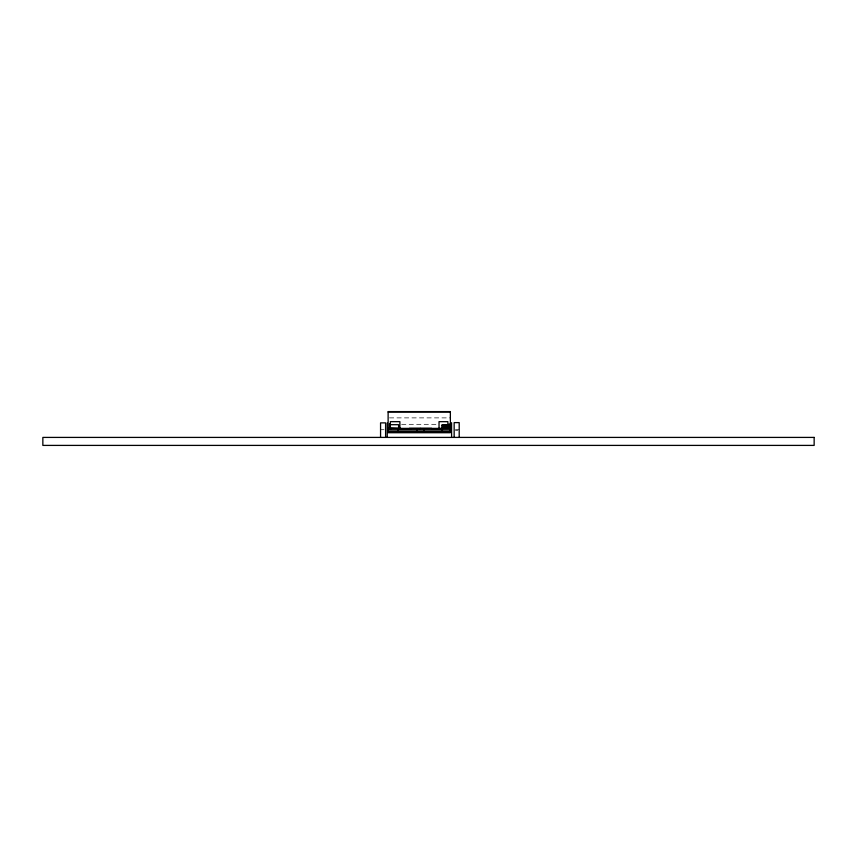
<?xml version="1.0" encoding="UTF-8"?>
<svg xmlns="http://www.w3.org/2000/svg" width="857" height="857" viewBox="0 0 857 857"><rect width="100%" height="100%" fill="white"/><g stroke="black" fill="none" stroke-linecap="round" stroke-linejoin="round"><path stroke-width="0.64" stroke-dasharray="4.29 3.21" d="M389.453 417.884L450.236 417.884M401.633 424.311L437.102 424.311M455.421 429.593L459.202 429.593M380.562 429.721L384.022 429.721M455.421 430.439L457.938 430.439"/><path stroke-width="1.29" d="M388.125 411.981L450.364 411.981M450.364 423.765L449.882 427.975L441.044 428.393M448.554 424.311L450.236 424.311M390.192 424.697L398.601 424.697L398.601 427.975M449.882 424.729L442.308 424.644L442.308 427.975M442.308 424.922L449.882 424.922M442.308 425.051L449.882 425.051M442.308 425.222L449.882 425.222M442.308 425.372L449.882 425.372M442.308 425.768L449.882 425.768M442.308 426.197L449.882 426.197M442.308 426.636L449.882 426.636M442.308 427.054L449.882 427.054M442.308 427.418L449.882 427.418M442.308 427.707L449.882 427.707M390.192 427.975L400.476 428.393M388.125 428.393L450.364 428.393M388.125 428.779L390.771 428.779M400.048 428.779L410.642 428.779M431.832 428.779L439.77 428.779M388.125 429.239L450.364 429.239M388.125 430.921L450.364 430.921M388.125 432.174L450.364 432.174M388.125 432.474L450.364 432.474M459.202 437.413L459.202 422.608L454.156 422.608L454.156 437.413M451.585 422.672L451.585 437.413M447.868 425.029L447.868 421.665L439.03 421.665L439.03 428.393M442.383 429.239L442.383 430.921M431.724 428.393L409.282 428.393M423.829 429.239L423.829 430.921M420.294 428.393L420.294 429.239M416.684 429.239L416.684 430.921M399.887 428.393L399.887 421.665L390.363 421.665L390.363 428.393M398.216 429.239L398.216 430.921M390.192 428.039L390.192 423.765L389.539 423.765L389.539 428.393M387.246 422.972L387.246 437.413M385.607 437.413L385.607 422.876L380.562 422.876L380.562 437.413M450.364 411.596L388.125 411.596L388.125 432.603L450.364 432.603L450.364 411.596M814.15 437.413L42.85 437.413L42.85 445.404L814.15 445.404L814.15 437.413"/></g></svg>
